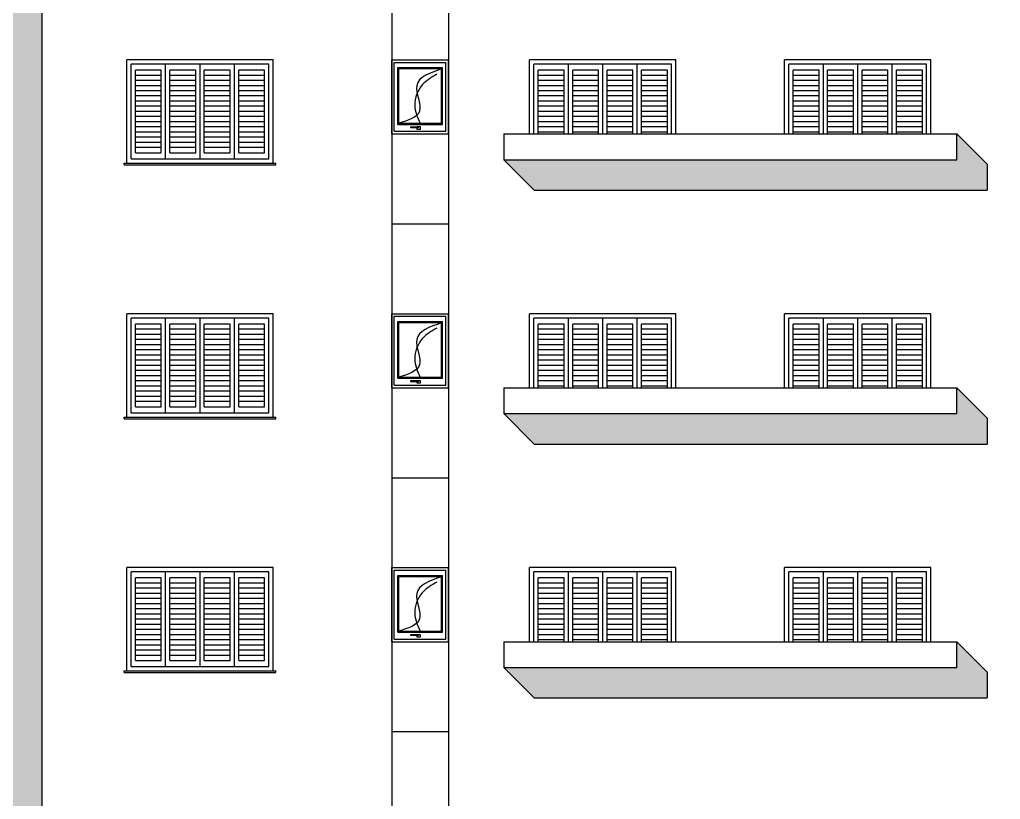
# Model space of a CAD drawing. Header units: millimetres. Extents: x 935 to 1399, y 512 to 900.
# Drawn here: x 1002.57 to 1013.96, y 662.43 to 671.49 of the extents above; entities that cross this region are included whole.
import ezdxf

# ---------------------------------------------------------------- set-up
doc = ezdxf.new("R2010")
doc.units = ezdxf.units.MM
doc.layers.add('JANELAS', color=5, linetype='Continuous')
doc.layers.add('REFLEXO', color=8, linetype='Continuous')

msp = doc.modelspace()

# ---------------------------------------------------------------- hatches: boundary and pattern name
msp.add_hatch(color=254).paths.add_polyline_path([(1025.32554, 690.0813), (988.50851, 690.0813), (988.50851, 648.23756), (1002.82554, 648.23756), (1002.82554, 681.88756), (1007.85284, 681.88756), (1007.85284, 683.58756), (1018.82554, 683.58756), (1018.82554, 681.88756), (1018.82554, 648.23756), (1025.32554, 648.23756)])
h = msp.add_hatch(color=253)
h.paths.add_polyline_path([(1013.81034, 669.80619), (1013.45679, 670.15975), (1013.45679, 669.85975), (1008.19429, 669.85975), (1008.54784, 669.50619), (1013.81034, 669.50619)])
h.paths.add_polyline_path([(1013.81034, 666.85619), (1013.45679, 667.20975), (1013.45679, 666.90975), (1008.19429, 666.90975), (1008.54784, 666.55619), (1013.81034, 666.55619)])
h.paths.add_polyline_path([(1013.81034, 663.90619), (1013.45679, 664.25975), (1013.45679, 663.95975), (1008.19429, 663.95975), (1008.54784, 663.60619), (1013.81034, 663.60619)])

# ---------------------------------------------------------------- linework, layer by layer
at = {"color": 6}
msp.add_line((1002.82554, 681.88756), (1002.82554, 648.23756), dxfattribs=at)
msp.add_line((1002.82554, 681.88756), (1002.82554, 648.23756), dxfattribs=at)
at = {"color": 7}
for p, q in [((1006.89165, 679.86975), (1006.89165, 652.45975)), ((1007.55165, 679.86975), (1007.55165, 652.45975)), ((1006.89165, 671.01975), (1007.55165, 671.01975)), ((1006.89165, 670.15975), (1007.55165, 670.15975)), ((1006.89165, 669.11475), (1007.55165, 669.11475)), ((1006.89165, 668.06975), (1007.55165, 668.06975)), ((1006.89165, 667.20975), (1007.55165, 667.20975)), ((1006.89165, 666.16475), (1007.55165, 666.16475)), ((1006.89165, 665.11975), (1007.55165, 665.11975)), ((1006.89165, 664.25975), (1007.55165, 664.25975)), ((1006.89165, 663.21475), (1007.55165, 663.21475))]:
    msp.add_line(p, q, dxfattribs=at)
for p, q in [((1005.51481, 671.01975), (1003.81481, 671.01975)), ((1003.81481, 669.81975), (1003.81481, 671.01975)), ((1005.46481, 670.96975), (1003.86481, 670.96975)), ((1003.86481, 669.86975), (1003.86481, 670.96975)), ((1004.26481, 669.86975), (1004.26481, 670.96975)), ((1004.66481, 669.86975), (1004.66481, 670.96975)), ((1005.06481, 669.86975), (1005.06481, 670.96975)), ((1005.46481, 669.86975), (1005.46481, 670.96975)), ((1005.51481, 669.81975), (1005.51481, 671.01975)), ((1010.19429, 671.01975), (1008.49429, 671.01975)), ((1008.49429, 670.15975), (1008.49429, 671.01975)), ((1010.14429, 670.96975), (1008.54429, 670.96975)), ((1008.54429, 670.15975), (1008.54429, 670.96975)), ((1008.94429, 670.15975), (1008.94429, 670.96975)), ((1009.34429, 670.15975), (1009.34429, 670.96975)), ((1009.74429, 670.15975), (1009.74429, 670.96975)), ((1010.14429, 670.15975), (1010.14429, 670.96975)), ((1010.19429, 670.15975), (1010.19429, 671.01975)), ((1013.15679, 671.01975), (1011.45679, 671.01975)), ((1011.45679, 670.15975), (1011.45679, 671.01975)), ((1013.10679, 670.96975), (1011.50679, 670.96975)), ((1011.50679, 670.15975), (1011.50679, 670.96975)), ((1011.90679, 670.15975), (1011.90679, 670.96975)), ((1012.30679, 670.15975), (1012.30679, 670.96975)), ((1012.70679, 670.15975), (1012.70679, 670.96975)), ((1013.10679, 670.15975), (1013.10679, 670.96975)), ((1013.15679, 670.15975), (1013.15679, 671.01975)), ((1003.91481, 669.93975), (1003.91481, 670.89975)), ((1004.21481, 670.89975), (1003.91481, 670.89975)), ((1004.21481, 670.83975), (1003.91481, 670.83975)), ((1004.21481, 669.93975), (1004.21481, 670.89975)), ((1004.31481, 669.93975), (1004.31481, 670.89975)), ((1004.61481, 670.89975), (1004.31481, 670.89975)), ((1004.61481, 670.83975), (1004.31481, 670.83975)), ((1004.61481, 669.93975), (1004.61481, 670.89975)), ((1004.71481, 669.93975), (1004.71481, 670.89975)), ((1005.01481, 670.89975), (1004.71481, 670.89975)), ((1005.01481, 670.83975), (1004.71481, 670.83975)), ((1005.01481, 669.93975), (1005.01481, 670.89975)), ((1005.11481, 669.93975), (1005.11481, 670.89975)), ((1005.41481, 670.89975), (1005.11481, 670.89975)), ((1005.41481, 670.83975), (1005.11481, 670.83975)), ((1005.41481, 669.93975), (1005.41481, 670.89975)), ((1008.89429, 670.89975), (1008.59429, 670.89975)), ((1008.59429, 670.15975), (1008.59429, 670.89975)), ((1008.89429, 670.83975), (1008.59429, 670.83975)), ((1008.89429, 670.15975), (1008.89429, 670.89975)), ((1009.29429, 670.89975), (1008.99429, 670.89975)), ((1008.99429, 670.15975), (1008.99429, 670.89975)), ((1009.29429, 670.83975), (1008.99429, 670.83975)), ((1009.29429, 670.15975), (1009.29429, 670.89975)), ((1009.69429, 670.89975), (1009.39429, 670.89975)), ((1009.39429, 670.15975), (1009.39429, 670.89975)), ((1009.69429, 670.83975), (1009.39429, 670.83975)), ((1009.69429, 670.15975), (1009.69429, 670.89975)), ((1010.09429, 670.89975), (1009.79429, 670.89975)), ((1009.79429, 670.15975), (1009.79429, 670.89975)), ((1010.09429, 670.83975), (1009.79429, 670.83975)), ((1010.09429, 670.15975), (1010.09429, 670.89975)), ((1011.85679, 670.89975), (1011.55679, 670.89975)), ((1011.55679, 670.15975), (1011.55679, 670.89975)), ((1011.85679, 670.83975), (1011.55679, 670.83975)), ((1011.85679, 670.15975), (1011.85679, 670.89975)), ((1012.25679, 670.89975), (1011.95679, 670.89975)), ((1011.95679, 670.15975), (1011.95679, 670.89975)), ((1012.25679, 670.83975), (1011.95679, 670.83975)), ((1012.25679, 670.15975), (1012.25679, 670.89975)), ((1012.65679, 670.89975), (1012.35679, 670.89975)), ((1012.35679, 670.15975), (1012.35679, 670.89975)), ((1012.65679, 670.83975), (1012.35679, 670.83975)), ((1012.65679, 670.15975), (1012.65679, 670.89975)), ((1013.05679, 670.89975), (1012.75679, 670.89975)), ((1012.75679, 670.15975), (1012.75679, 670.89975)), ((1013.05679, 670.83975), (1012.75679, 670.83975)), ((1013.05679, 670.15975), (1013.05679, 670.89975)), ((1004.21481, 670.77975), (1003.91481, 670.77975)), ((1004.21481, 670.71975), (1003.91481, 670.71975)), ((1004.61481, 670.77975), (1004.31481, 670.77975)), ((1004.61481, 670.71975), (1004.31481, 670.71975)), ((1005.01481, 670.77975), (1004.71481, 670.77975)), ((1005.01481, 670.71975), (1004.71481, 670.71975)), ((1005.41481, 670.77975), (1005.11481, 670.77975)), ((1005.41481, 670.71975), (1005.11481, 670.71975)), ((1008.89429, 670.77975), (1008.59429, 670.77975)), ((1008.89429, 670.71975), (1008.59429, 670.71975)), ((1009.29429, 670.77975), (1008.99429, 670.77975)), ((1009.29429, 670.71975), (1008.99429, 670.71975)), ((1009.69429, 670.77975), (1009.39429, 670.77975)), ((1009.69429, 670.71975), (1009.39429, 670.71975)), ((1010.09429, 670.77975), (1009.79429, 670.77975)), ((1010.09429, 670.71975), (1009.79429, 670.71975)), ((1011.85679, 670.77975), (1011.55679, 670.77975)), ((1011.85679, 670.71975), (1011.55679, 670.71975)), ((1012.25679, 670.77975), (1011.95679, 670.77975)), ((1012.25679, 670.71975), (1011.95679, 670.71975)), ((1012.65679, 670.77975), (1012.35679, 670.77975)), ((1012.65679, 670.71975), (1012.35679, 670.71975)), ((1013.05679, 670.77975), (1012.75679, 670.77975)), ((1013.05679, 670.71975), (1012.75679, 670.71975)), ((1004.21481, 670.65975), (1003.91481, 670.65975)), ((1004.21481, 670.59975), (1003.91481, 670.59975)), ((1004.61481, 670.65975), (1004.31481, 670.65975)), ((1004.61481, 670.59975), (1004.31481, 670.59975)), ((1005.01481, 670.65975), (1004.71481, 670.65975)), ((1005.01481, 670.59975), (1004.71481, 670.59975)), ((1005.41481, 670.65975), (1005.11481, 670.65975)), ((1005.41481, 670.59975), (1005.11481, 670.59975)), ((1008.89429, 670.65975), (1008.59429, 670.65975)), ((1008.89429, 670.59975), (1008.59429, 670.59975)), ((1009.29429, 670.65975), (1008.99429, 670.65975)), ((1009.29429, 670.59975), (1008.99429, 670.59975)), ((1009.69429, 670.65975), (1009.39429, 670.65975)), ((1009.69429, 670.59975), (1009.39429, 670.59975)), ((1010.09429, 670.65975), (1009.79429, 670.65975)), ((1010.09429, 670.59975), (1009.79429, 670.59975)), ((1011.85679, 670.65975), (1011.55679, 670.65975)), ((1011.85679, 670.59975), (1011.55679, 670.59975)), ((1012.25679, 670.65975), (1011.95679, 670.65975)), ((1012.25679, 670.59975), (1011.95679, 670.59975)), ((1012.65679, 670.65975), (1012.35679, 670.65975)), ((1012.65679, 670.59975), (1012.35679, 670.59975)), ((1013.05679, 670.65975), (1012.75679, 670.65975)), ((1013.05679, 670.59975), (1012.75679, 670.59975)), ((1004.21481, 670.53975), (1003.91481, 670.53975)), ((1004.21481, 670.47975), (1003.91481, 670.47975)), ((1004.61481, 670.53975), (1004.31481, 670.53975)), ((1004.61481, 670.47975), (1004.31481, 670.47975)), ((1005.01481, 670.53975), (1004.71481, 670.53975)), ((1005.01481, 670.47975), (1004.71481, 670.47975)), ((1005.41481, 670.53975), (1005.11481, 670.53975)), ((1005.41481, 670.47975), (1005.11481, 670.47975)), ((1008.89429, 670.53975), (1008.59429, 670.53975)), ((1008.89429, 670.47975), (1008.59429, 670.47975)), ((1009.29429, 670.53975), (1008.99429, 670.53975)), ((1009.29429, 670.47975), (1008.99429, 670.47975)), ((1009.69429, 670.53975), (1009.39429, 670.53975)), ((1009.69429, 670.47975), (1009.39429, 670.47975)), ((1010.09429, 670.53975), (1009.79429, 670.53975)), ((1010.09429, 670.47975), (1009.79429, 670.47975)), ((1011.85679, 670.53975), (1011.55679, 670.53975)), ((1011.85679, 670.47975), (1011.55679, 670.47975)), ((1012.25679, 670.53975), (1011.95679, 670.53975)), ((1012.25679, 670.47975), (1011.95679, 670.47975)), ((1012.65679, 670.53975), (1012.35679, 670.53975)), ((1012.65679, 670.47975), (1012.35679, 670.47975)), ((1013.05679, 670.53975), (1012.75679, 670.53975)), ((1013.05679, 670.47975), (1012.75679, 670.47975)), ((1004.21481, 670.41975), (1003.91481, 670.41975)), ((1004.21481, 670.35975), (1003.91481, 670.35975)), ((1004.61481, 670.41975), (1004.31481, 670.41975)), ((1004.61481, 670.35975), (1004.31481, 670.35975)), ((1005.01481, 670.41975), (1004.71481, 670.41975)), ((1005.01481, 670.35975), (1004.71481, 670.35975)), ((1005.41481, 670.41975), (1005.11481, 670.41975)), ((1005.41481, 670.35975), (1005.11481, 670.35975)), ((1008.89429, 670.41975), (1008.59429, 670.41975)), ((1008.89429, 670.35975), (1008.59429, 670.35975)), ((1009.29429, 670.41975), (1008.99429, 670.41975)), ((1009.29429, 670.35975), (1008.99429, 670.35975)), ((1009.69429, 670.41975), (1009.39429, 670.41975)), ((1009.69429, 670.35975), (1009.39429, 670.35975)), ((1010.09429, 670.41975), (1009.79429, 670.41975)), ((1010.09429, 670.35975), (1009.79429, 670.35975)), ((1011.85679, 670.41975), (1011.55679, 670.41975)), ((1011.85679, 670.35975), (1011.55679, 670.35975)), ((1012.25679, 670.41975), (1011.95679, 670.41975)), ((1012.25679, 670.35975), (1011.95679, 670.35975)), ((1012.65679, 670.41975), (1012.35679, 670.41975)), ((1012.65679, 670.35975), (1012.35679, 670.35975)), ((1013.05679, 670.41975), (1012.75679, 670.41975)), ((1013.05679, 670.35975), (1012.75679, 670.35975)), ((1004.21481, 670.29975), (1003.91481, 670.29975)), ((1004.21481, 670.23975), (1003.91481, 670.23975)), ((1004.61481, 670.29975), (1004.31481, 670.29975)), ((1004.61481, 670.23975), (1004.31481, 670.23975)), ((1005.01481, 670.29975), (1004.71481, 670.29975)), ((1005.01481, 670.23975), (1004.71481, 670.23975)), ((1005.41481, 670.29975), (1005.11481, 670.29975)), ((1005.41481, 670.23975), (1005.11481, 670.23975)), ((1008.89429, 670.29975), (1008.59429, 670.29975)), ((1008.89429, 670.23975), (1008.59429, 670.23975)), ((1009.29429, 670.29975), (1008.99429, 670.29975)), ((1009.29429, 670.23975), (1008.99429, 670.23975)), ((1009.69429, 670.29975), (1009.39429, 670.29975)), ((1009.69429, 670.23975), (1009.39429, 670.23975)), ((1010.09429, 670.29975), (1009.79429, 670.29975)), ((1010.09429, 670.23975), (1009.79429, 670.23975)), ((1011.85679, 670.29975), (1011.55679, 670.29975)), ((1011.85679, 670.23975), (1011.55679, 670.23975)), ((1012.25679, 670.29975), (1011.95679, 670.29975)), ((1012.25679, 670.23975), (1011.95679, 670.23975)), ((1012.65679, 670.29975), (1012.35679, 670.29975)), ((1012.65679, 670.23975), (1012.35679, 670.23975)), ((1013.05679, 670.29975), (1012.75679, 670.29975)), ((1013.05679, 670.23975), (1012.75679, 670.23975)), ((1004.21481, 670.17975), (1003.91481, 670.17975)), ((1004.61481, 670.17975), (1004.31481, 670.17975)), ((1005.01481, 670.17975), (1004.71481, 670.17975)), ((1005.41481, 670.17975), (1005.11481, 670.17975)), ((1008.89429, 670.17975), (1008.59429, 670.17975)), ((1009.29429, 670.17975), (1008.99429, 670.17975)), ((1009.69429, 670.17975), (1009.39429, 670.17975)), ((1010.09429, 670.17975), (1009.79429, 670.17975)), ((1011.85679, 670.17975), (1011.55679, 670.17975)), ((1012.25679, 670.17975), (1011.95679, 670.17975)), ((1012.65679, 670.17975), (1012.35679, 670.17975)), ((1013.05679, 670.17975), (1012.75679, 670.17975)), ((1004.21481, 670.11975), (1003.91481, 670.11975)), ((1004.21481, 670.05975), (1003.91481, 670.05975)), ((1004.61481, 670.11975), (1004.31481, 670.11975)), ((1004.61481, 670.05975), (1004.31481, 670.05975)), ((1005.01481, 670.11975), (1004.71481, 670.11975)), ((1005.01481, 670.05975), (1004.71481, 670.05975)), ((1005.41481, 670.11975), (1005.11481, 670.11975)), ((1005.41481, 670.05975), (1005.11481, 670.05975)), ((1004.21481, 669.99975), (1003.91481, 669.99975)), ((1003.91481, 669.93975), (1004.21481, 669.93975)), ((1004.61481, 669.99975), (1004.31481, 669.99975)), ((1004.31481, 669.93975), (1004.61481, 669.93975)), ((1005.01481, 669.99975), (1004.71481, 669.99975)), ((1004.71481, 669.93975), (1005.01481, 669.93975)), ((1005.41481, 669.99975), (1005.11481, 669.99975)), ((1005.11481, 669.93975), (1005.41481, 669.93975)), ((1003.78481, 669.81975), (1005.54481, 669.81975)), ((1003.78481, 669.79975), (1003.78481, 669.81975)), ((1003.78481, 669.79975), (1005.54481, 669.79975)), ((1003.86481, 669.86975), (1005.46481, 669.86975)), ((1005.54481, 669.79975), (1005.54481, 669.81975)), ((1005.51481, 668.06975), (1003.81481, 668.06975)), ((1003.81481, 666.86975), (1003.81481, 668.06975)), ((1005.51481, 666.86975), (1005.51481, 668.06975)), ((1010.19429, 668.06975), (1008.49429, 668.06975)), ((1008.49429, 667.20975), (1008.49429, 668.06975)), ((1010.19429, 667.20975), (1010.19429, 668.06975)), ((1013.15679, 668.06975), (1011.45679, 668.06975)), ((1011.45679, 667.20975), (1011.45679, 668.06975)), ((1013.15679, 667.20975), (1013.15679, 668.06975)), ((1005.46481, 668.01975), (1003.86481, 668.01975)), ((1003.86481, 666.91975), (1003.86481, 668.01975)), ((1004.26481, 666.91975), (1004.26481, 668.01975)), ((1004.66481, 666.91975), (1004.66481, 668.01975)), ((1005.06481, 666.91975), (1005.06481, 668.01975)), ((1005.46481, 666.91975), (1005.46481, 668.01975)), ((1010.14429, 668.01975), (1008.54429, 668.01975)), ((1008.54429, 667.20975), (1008.54429, 668.01975)), ((1008.94429, 667.20975), (1008.94429, 668.01975)), ((1009.34429, 667.20975), (1009.34429, 668.01975)), ((1009.74429, 667.20975), (1009.74429, 668.01975)), ((1010.14429, 667.20975), (1010.14429, 668.01975)), ((1013.10679, 668.01975), (1011.50679, 668.01975)), ((1011.50679, 667.20975), (1011.50679, 668.01975)), ((1011.90679, 667.20975), (1011.90679, 668.01975)), ((1012.30679, 667.20975), (1012.30679, 668.01975)), ((1012.70679, 667.20975), (1012.70679, 668.01975)), ((1013.10679, 667.20975), (1013.10679, 668.01975)), ((1003.91481, 666.98975), (1003.91481, 667.94975)), ((1004.21481, 667.94975), (1003.91481, 667.94975)), ((1004.21481, 667.88975), (1003.91481, 667.88975)), ((1004.21481, 666.98975), (1004.21481, 667.94975)), ((1004.31481, 666.98975), (1004.31481, 667.94975)), ((1004.61481, 667.94975), (1004.31481, 667.94975)), ((1004.61481, 667.88975), (1004.31481, 667.88975)), ((1004.61481, 666.98975), (1004.61481, 667.94975)), ((1004.71481, 666.98975), (1004.71481, 667.94975)), ((1005.01481, 667.94975), (1004.71481, 667.94975)), ((1005.01481, 667.88975), (1004.71481, 667.88975)), ((1005.01481, 666.98975), (1005.01481, 667.94975)), ((1005.11481, 666.98975), (1005.11481, 667.94975)), ((1005.41481, 667.94975), (1005.11481, 667.94975)), ((1005.41481, 667.88975), (1005.11481, 667.88975)), ((1005.41481, 666.98975), (1005.41481, 667.94975)), ((1008.89429, 667.94975), (1008.59429, 667.94975)), ((1008.59429, 667.20975), (1008.59429, 667.94975)), ((1008.89429, 667.88975), (1008.59429, 667.88975)), ((1008.89429, 667.20975), (1008.89429, 667.94975)), ((1009.29429, 667.94975), (1008.99429, 667.94975)), ((1008.99429, 667.20975), (1008.99429, 667.94975)), ((1009.29429, 667.88975), (1008.99429, 667.88975)), ((1009.29429, 667.20975), (1009.29429, 667.94975)), ((1009.69429, 667.94975), (1009.39429, 667.94975)), ((1009.39429, 667.20975), (1009.39429, 667.94975)), ((1009.69429, 667.88975), (1009.39429, 667.88975)), ((1009.69429, 667.20975), (1009.69429, 667.94975)), ((1010.09429, 667.94975), (1009.79429, 667.94975)), ((1009.79429, 667.20975), (1009.79429, 667.94975)), ((1010.09429, 667.88975), (1009.79429, 667.88975)), ((1010.09429, 667.20975), (1010.09429, 667.94975)), ((1011.85679, 667.94975), (1011.55679, 667.94975)), ((1011.55679, 667.20975), (1011.55679, 667.94975)), ((1011.85679, 667.88975), (1011.55679, 667.88975)), ((1011.85679, 667.20975), (1011.85679, 667.94975)), ((1012.25679, 667.94975), (1011.95679, 667.94975)), ((1011.95679, 667.20975), (1011.95679, 667.94975)), ((1012.25679, 667.88975), (1011.95679, 667.88975)), ((1012.25679, 667.20975), (1012.25679, 667.94975)), ((1012.65679, 667.94975), (1012.35679, 667.94975)), ((1012.35679, 667.20975), (1012.35679, 667.94975)), ((1012.65679, 667.88975), (1012.35679, 667.88975)), ((1012.65679, 667.20975), (1012.65679, 667.94975)), ((1013.05679, 667.94975), (1012.75679, 667.94975)), ((1012.75679, 667.20975), (1012.75679, 667.94975)), ((1013.05679, 667.88975), (1012.75679, 667.88975)), ((1013.05679, 667.20975), (1013.05679, 667.94975)), ((1004.21481, 667.82975), (1003.91481, 667.82975)), ((1004.21481, 667.76975), (1003.91481, 667.76975)), ((1004.61481, 667.82975), (1004.31481, 667.82975)), ((1004.61481, 667.76975), (1004.31481, 667.76975)), ((1005.01481, 667.82975), (1004.71481, 667.82975)), ((1005.01481, 667.76975), (1004.71481, 667.76975)), ((1005.41481, 667.82975), (1005.11481, 667.82975)), ((1005.41481, 667.76975), (1005.11481, 667.76975)), ((1008.89429, 667.82975), (1008.59429, 667.82975)), ((1008.89429, 667.76975), (1008.59429, 667.76975)), ((1009.29429, 667.82975), (1008.99429, 667.82975)), ((1009.29429, 667.76975), (1008.99429, 667.76975)), ((1009.69429, 667.82975), (1009.39429, 667.82975)), ((1009.69429, 667.76975), (1009.39429, 667.76975)), ((1010.09429, 667.82975), (1009.79429, 667.82975)), ((1010.09429, 667.76975), (1009.79429, 667.76975)), ((1011.85679, 667.82975), (1011.55679, 667.82975)), ((1011.85679, 667.76975), (1011.55679, 667.76975)), ((1012.25679, 667.82975), (1011.95679, 667.82975)), ((1012.25679, 667.76975), (1011.95679, 667.76975)), ((1012.65679, 667.82975), (1012.35679, 667.82975)), ((1012.65679, 667.76975), (1012.35679, 667.76975)), ((1013.05679, 667.82975), (1012.75679, 667.82975)), ((1013.05679, 667.76975), (1012.75679, 667.76975)), ((1004.21481, 667.70975), (1003.91481, 667.70975)), ((1004.21481, 667.64975), (1003.91481, 667.64975)), ((1004.61481, 667.70975), (1004.31481, 667.70975)), ((1004.61481, 667.64975), (1004.31481, 667.64975)), ((1005.01481, 667.70975), (1004.71481, 667.70975)), ((1005.01481, 667.64975), (1004.71481, 667.64975)), ((1005.41481, 667.70975), (1005.11481, 667.70975)), ((1005.41481, 667.64975), (1005.11481, 667.64975)), ((1008.89429, 667.70975), (1008.59429, 667.70975)), ((1008.89429, 667.64975), (1008.59429, 667.64975)), ((1009.29429, 667.70975), (1008.99429, 667.70975)), ((1009.29429, 667.64975), (1008.99429, 667.64975)), ((1009.69429, 667.70975), (1009.39429, 667.70975)), ((1009.69429, 667.64975), (1009.39429, 667.64975)), ((1010.09429, 667.70975), (1009.79429, 667.70975)), ((1010.09429, 667.64975), (1009.79429, 667.64975)), ((1011.85679, 667.70975), (1011.55679, 667.70975)), ((1011.85679, 667.64975), (1011.55679, 667.64975)), ((1012.25679, 667.70975), (1011.95679, 667.70975)), ((1012.25679, 667.64975), (1011.95679, 667.64975)), ((1012.65679, 667.70975), (1012.35679, 667.70975)), ((1012.65679, 667.64975), (1012.35679, 667.64975)), ((1013.05679, 667.70975), (1012.75679, 667.70975)), ((1013.05679, 667.64975), (1012.75679, 667.64975)), ((1004.21481, 667.58975), (1003.91481, 667.58975)), ((1004.21481, 667.52975), (1003.91481, 667.52975)), ((1004.61481, 667.58975), (1004.31481, 667.58975)), ((1004.61481, 667.52975), (1004.31481, 667.52975)), ((1005.01481, 667.58975), (1004.71481, 667.58975)), ((1005.01481, 667.52975), (1004.71481, 667.52975)), ((1005.41481, 667.58975), (1005.11481, 667.58975)), ((1005.41481, 667.52975), (1005.11481, 667.52975)), ((1008.89429, 667.58975), (1008.59429, 667.58975)), ((1008.89429, 667.52975), (1008.59429, 667.52975)), ((1009.29429, 667.58975), (1008.99429, 667.58975)), ((1009.29429, 667.52975), (1008.99429, 667.52975)), ((1009.69429, 667.58975), (1009.39429, 667.58975)), ((1009.69429, 667.52975), (1009.39429, 667.52975)), ((1010.09429, 667.58975), (1009.79429, 667.58975)), ((1010.09429, 667.52975), (1009.79429, 667.52975)), ((1011.85679, 667.58975), (1011.55679, 667.58975)), ((1011.85679, 667.52975), (1011.55679, 667.52975)), ((1012.25679, 667.58975), (1011.95679, 667.58975)), ((1012.25679, 667.52975), (1011.95679, 667.52975)), ((1012.65679, 667.58975), (1012.35679, 667.58975)), ((1012.65679, 667.52975), (1012.35679, 667.52975)), ((1013.05679, 667.58975), (1012.75679, 667.58975)), ((1013.05679, 667.52975), (1012.75679, 667.52975)), ((1004.21481, 667.46975), (1003.91481, 667.46975)), ((1004.21481, 667.40975), (1003.91481, 667.40975)), ((1004.61481, 667.46975), (1004.31481, 667.46975)), ((1004.61481, 667.40975), (1004.31481, 667.40975)), ((1005.01481, 667.46975), (1004.71481, 667.46975)), ((1005.01481, 667.40975), (1004.71481, 667.40975)), ((1005.41481, 667.46975), (1005.11481, 667.46975)), ((1005.41481, 667.40975), (1005.11481, 667.40975)), ((1008.89429, 667.46975), (1008.59429, 667.46975)), ((1008.89429, 667.40975), (1008.59429, 667.40975)), ((1009.29429, 667.46975), (1008.99429, 667.46975)), ((1009.29429, 667.40975), (1008.99429, 667.40975)), ((1009.69429, 667.46975), (1009.39429, 667.46975)), ((1009.69429, 667.40975), (1009.39429, 667.40975)), ((1010.09429, 667.46975), (1009.79429, 667.46975)), ((1010.09429, 667.40975), (1009.79429, 667.40975)), ((1011.85679, 667.46975), (1011.55679, 667.46975)), ((1011.85679, 667.40975), (1011.55679, 667.40975)), ((1012.25679, 667.46975), (1011.95679, 667.46975)), ((1012.25679, 667.40975), (1011.95679, 667.40975)), ((1012.65679, 667.46975), (1012.35679, 667.46975)), ((1012.65679, 667.40975), (1012.35679, 667.40975)), ((1013.05679, 667.46975), (1012.75679, 667.46975)), ((1013.05679, 667.40975), (1012.75679, 667.40975)), ((1004.21481, 667.34975), (1003.91481, 667.34975)), ((1004.21481, 667.28975), (1003.91481, 667.28975)), ((1004.61481, 667.34975), (1004.31481, 667.34975)), ((1004.61481, 667.28975), (1004.31481, 667.28975)), ((1005.01481, 667.34975), (1004.71481, 667.34975)), ((1005.01481, 667.28975), (1004.71481, 667.28975)), ((1005.41481, 667.34975), (1005.11481, 667.34975)), ((1005.41481, 667.28975), (1005.11481, 667.28975)), ((1008.89429, 667.34975), (1008.59429, 667.34975)), ((1008.89429, 667.28975), (1008.59429, 667.28975)), ((1009.29429, 667.34975), (1008.99429, 667.34975)), ((1009.29429, 667.28975), (1008.99429, 667.28975)), ((1009.69429, 667.34975), (1009.39429, 667.34975)), ((1009.69429, 667.28975), (1009.39429, 667.28975)), ((1010.09429, 667.34975), (1009.79429, 667.34975)), ((1010.09429, 667.28975), (1009.79429, 667.28975)), ((1011.85679, 667.34975), (1011.55679, 667.34975)), ((1011.85679, 667.28975), (1011.55679, 667.28975)), ((1012.25679, 667.34975), (1011.95679, 667.34975)), ((1012.25679, 667.28975), (1011.95679, 667.28975)), ((1012.65679, 667.34975), (1012.35679, 667.34975)), ((1012.65679, 667.28975), (1012.35679, 667.28975)), ((1013.05679, 667.34975), (1012.75679, 667.34975)), ((1013.05679, 667.28975), (1012.75679, 667.28975)), ((1004.21481, 667.22975), (1003.91481, 667.22975)), ((1004.21481, 667.16975), (1003.91481, 667.16975)), ((1004.61481, 667.22975), (1004.31481, 667.22975)), ((1004.61481, 667.16975), (1004.31481, 667.16975)), ((1005.01481, 667.22975), (1004.71481, 667.22975)), ((1005.01481, 667.16975), (1004.71481, 667.16975)), ((1005.41481, 667.22975), (1005.11481, 667.22975)), ((1005.41481, 667.16975), (1005.11481, 667.16975)), ((1008.89429, 667.22975), (1008.59429, 667.22975)), ((1009.29429, 667.22975), (1008.99429, 667.22975)), ((1009.69429, 667.22975), (1009.39429, 667.22975)), ((1010.09429, 667.22975), (1009.79429, 667.22975)), ((1011.85679, 667.22975), (1011.55679, 667.22975)), ((1012.25679, 667.22975), (1011.95679, 667.22975)), ((1012.65679, 667.22975), (1012.35679, 667.22975)), ((1013.05679, 667.22975), (1012.75679, 667.22975)), ((1004.21481, 667.10975), (1003.91481, 667.10975)), ((1004.21481, 667.04975), (1003.91481, 667.04975)), ((1004.61481, 667.10975), (1004.31481, 667.10975)), ((1004.61481, 667.04975), (1004.31481, 667.04975)), ((1005.01481, 667.10975), (1004.71481, 667.10975)), ((1005.01481, 667.04975), (1004.71481, 667.04975)), ((1005.41481, 667.10975), (1005.11481, 667.10975)), ((1005.41481, 667.04975), (1005.11481, 667.04975)), ((1003.91481, 666.98975), (1004.21481, 666.98975)), ((1004.31481, 666.98975), (1004.61481, 666.98975)), ((1004.71481, 666.98975), (1005.01481, 666.98975)), ((1005.11481, 666.98975), (1005.41481, 666.98975)), ((1003.78481, 666.86975), (1005.54481, 666.86975)), ((1003.78481, 666.84975), (1003.78481, 666.86975)), ((1003.78481, 666.84975), (1005.54481, 666.84975)), ((1003.86481, 666.91975), (1005.46481, 666.91975)), ((1005.54481, 666.84975), (1005.54481, 666.86975)), ((1005.51481, 665.11975), (1003.81481, 665.11975)), ((1003.81481, 663.91975), (1003.81481, 665.11975)), ((1005.51481, 663.91975), (1005.51481, 665.11975)), ((1010.19429, 665.11975), (1008.49429, 665.11975)), ((1008.49429, 664.25975), (1008.49429, 665.11975)), ((1010.19429, 664.25975), (1010.19429, 665.11975)), ((1013.15679, 665.11975), (1011.45679, 665.11975)), ((1011.45679, 664.25975), (1011.45679, 665.11975)), ((1013.15679, 664.25975), (1013.15679, 665.11975)), ((1005.46481, 665.06975), (1003.86481, 665.06975)), ((1003.86481, 663.96975), (1003.86481, 665.06975)), ((1003.91481, 664.03975), (1003.91481, 664.99975)), ((1004.21481, 664.99975), (1003.91481, 664.99975)), ((1004.21481, 664.03975), (1004.21481, 664.99975)), ((1004.26481, 663.96975), (1004.26481, 665.06975)), ((1004.31481, 664.03975), (1004.31481, 664.99975)), ((1004.61481, 664.99975), (1004.31481, 664.99975)), ((1004.61481, 664.03975), (1004.61481, 664.99975)), ((1004.66481, 663.96975), (1004.66481, 665.06975)), ((1004.71481, 664.03975), (1004.71481, 664.99975)), ((1005.01481, 664.99975), (1004.71481, 664.99975)), ((1005.01481, 664.03975), (1005.01481, 664.99975)), ((1005.06481, 663.96975), (1005.06481, 665.06975)), ((1005.11481, 664.03975), (1005.11481, 664.99975)), ((1005.41481, 664.99975), (1005.11481, 664.99975)), ((1005.41481, 664.03975), (1005.41481, 664.99975)), ((1005.46481, 663.96975), (1005.46481, 665.06975)), ((1010.14429, 665.06975), (1008.54429, 665.06975)), ((1008.54429, 664.25975), (1008.54429, 665.06975)), ((1008.89429, 664.99975), (1008.59429, 664.99975)), ((1008.59429, 664.25975), (1008.59429, 664.99975)), ((1008.89429, 664.25975), (1008.89429, 664.99975)), ((1008.94429, 664.25975), (1008.94429, 665.06975)), ((1009.29429, 664.99975), (1008.99429, 664.99975)), ((1008.99429, 664.25975), (1008.99429, 664.99975)), ((1009.29429, 664.25975), (1009.29429, 664.99975)), ((1009.34429, 664.25975), (1009.34429, 665.06975)), ((1009.69429, 664.99975), (1009.39429, 664.99975)), ((1009.39429, 664.25975), (1009.39429, 664.99975)), ((1009.69429, 664.25975), (1009.69429, 664.99975)), ((1009.74429, 664.25975), (1009.74429, 665.06975)), ((1010.09429, 664.99975), (1009.79429, 664.99975)), ((1009.79429, 664.25975), (1009.79429, 664.99975)), ((1010.09429, 664.25975), (1010.09429, 664.99975)), ((1010.14429, 664.25975), (1010.14429, 665.06975)), ((1013.10679, 665.06975), (1011.50679, 665.06975)), ((1011.50679, 664.25975), (1011.50679, 665.06975)), ((1011.85679, 664.99975), (1011.55679, 664.99975)), ((1011.55679, 664.25975), (1011.55679, 664.99975)), ((1011.85679, 664.25975), (1011.85679, 664.99975)), ((1011.90679, 664.25975), (1011.90679, 665.06975)), ((1012.25679, 664.99975), (1011.95679, 664.99975)), ((1011.95679, 664.25975), (1011.95679, 664.99975)), ((1012.25679, 664.25975), (1012.25679, 664.99975)), ((1012.30679, 664.25975), (1012.30679, 665.06975)), ((1012.65679, 664.99975), (1012.35679, 664.99975)), ((1012.35679, 664.25975), (1012.35679, 664.99975)), ((1012.65679, 664.25975), (1012.65679, 664.99975)), ((1012.70679, 664.25975), (1012.70679, 665.06975)), ((1013.05679, 664.99975), (1012.75679, 664.99975)), ((1012.75679, 664.25975), (1012.75679, 664.99975)), ((1013.05679, 664.25975), (1013.05679, 664.99975)), ((1013.10679, 664.25975), (1013.10679, 665.06975)), ((1004.21481, 664.93975), (1003.91481, 664.93975)), ((1004.21481, 664.87975), (1003.91481, 664.87975)), ((1004.61481, 664.93975), (1004.31481, 664.93975)), ((1004.61481, 664.87975), (1004.31481, 664.87975)), ((1005.01481, 664.93975), (1004.71481, 664.93975)), ((1005.01481, 664.87975), (1004.71481, 664.87975)), ((1005.41481, 664.93975), (1005.11481, 664.93975)), ((1005.41481, 664.87975), (1005.11481, 664.87975)), ((1008.89429, 664.93975), (1008.59429, 664.93975)), ((1008.89429, 664.87975), (1008.59429, 664.87975)), ((1009.29429, 664.93975), (1008.99429, 664.93975)), ((1009.29429, 664.87975), (1008.99429, 664.87975)), ((1009.69429, 664.93975), (1009.39429, 664.93975)), ((1009.69429, 664.87975), (1009.39429, 664.87975)), ((1010.09429, 664.93975), (1009.79429, 664.93975)), ((1010.09429, 664.87975), (1009.79429, 664.87975)), ((1011.85679, 664.93975), (1011.55679, 664.93975)), ((1011.85679, 664.87975), (1011.55679, 664.87975)), ((1012.25679, 664.93975), (1011.95679, 664.93975)), ((1012.25679, 664.87975), (1011.95679, 664.87975)), ((1012.65679, 664.93975), (1012.35679, 664.93975)), ((1012.65679, 664.87975), (1012.35679, 664.87975)), ((1013.05679, 664.93975), (1012.75679, 664.93975)), ((1013.05679, 664.87975), (1012.75679, 664.87975)), ((1004.21481, 664.81975), (1003.91481, 664.81975)), ((1004.61481, 664.81975), (1004.31481, 664.81975)), ((1005.01481, 664.81975), (1004.71481, 664.81975)), ((1005.41481, 664.81975), (1005.11481, 664.81975)), ((1008.89429, 664.81975), (1008.59429, 664.81975)), ((1009.29429, 664.81975), (1008.99429, 664.81975)), ((1009.69429, 664.81975), (1009.39429, 664.81975)), ((1010.09429, 664.81975), (1009.79429, 664.81975)), ((1011.85679, 664.81975), (1011.55679, 664.81975)), ((1012.25679, 664.81975), (1011.95679, 664.81975)), ((1012.65679, 664.81975), (1012.35679, 664.81975)), ((1013.05679, 664.81975), (1012.75679, 664.81975)), ((1004.21481, 664.75975), (1003.91481, 664.75975)), ((1004.21481, 664.69975), (1003.91481, 664.69975)), ((1004.61481, 664.75975), (1004.31481, 664.75975)), ((1004.61481, 664.69975), (1004.31481, 664.69975)), ((1005.01481, 664.75975), (1004.71481, 664.75975)), ((1005.01481, 664.69975), (1004.71481, 664.69975)), ((1005.41481, 664.75975), (1005.11481, 664.75975)), ((1005.41481, 664.69975), (1005.11481, 664.69975)), ((1008.89429, 664.75975), (1008.59429, 664.75975)), ((1008.89429, 664.69975), (1008.59429, 664.69975)), ((1009.29429, 664.75975), (1008.99429, 664.75975)), ((1009.29429, 664.69975), (1008.99429, 664.69975)), ((1009.69429, 664.75975), (1009.39429, 664.75975)), ((1009.69429, 664.69975), (1009.39429, 664.69975)), ((1010.09429, 664.75975), (1009.79429, 664.75975)), ((1010.09429, 664.69975), (1009.79429, 664.69975)), ((1011.85679, 664.75975), (1011.55679, 664.75975)), ((1011.85679, 664.69975), (1011.55679, 664.69975)), ((1012.25679, 664.75975), (1011.95679, 664.75975)), ((1012.25679, 664.69975), (1011.95679, 664.69975)), ((1012.65679, 664.75975), (1012.35679, 664.75975)), ((1012.65679, 664.69975), (1012.35679, 664.69975)), ((1013.05679, 664.75975), (1012.75679, 664.75975)), ((1013.05679, 664.69975), (1012.75679, 664.69975)), ((1004.21481, 664.63975), (1003.91481, 664.63975)), ((1004.21481, 664.57975), (1003.91481, 664.57975)), ((1004.61481, 664.63975), (1004.31481, 664.63975)), ((1004.61481, 664.57975), (1004.31481, 664.57975)), ((1005.01481, 664.63975), (1004.71481, 664.63975)), ((1005.01481, 664.57975), (1004.71481, 664.57975)), ((1005.41481, 664.63975), (1005.11481, 664.63975)), ((1005.41481, 664.57975), (1005.11481, 664.57975)), ((1008.89429, 664.63975), (1008.59429, 664.63975)), ((1008.89429, 664.57975), (1008.59429, 664.57975)), ((1009.29429, 664.63975), (1008.99429, 664.63975)), ((1009.29429, 664.57975), (1008.99429, 664.57975)), ((1009.69429, 664.63975), (1009.39429, 664.63975)), ((1009.69429, 664.57975), (1009.39429, 664.57975)), ((1010.09429, 664.63975), (1009.79429, 664.63975)), ((1010.09429, 664.57975), (1009.79429, 664.57975)), ((1011.85679, 664.63975), (1011.55679, 664.63975)), ((1011.85679, 664.57975), (1011.55679, 664.57975)), ((1012.25679, 664.63975), (1011.95679, 664.63975)), ((1012.25679, 664.57975), (1011.95679, 664.57975)), ((1012.65679, 664.63975), (1012.35679, 664.63975)), ((1012.65679, 664.57975), (1012.35679, 664.57975)), ((1013.05679, 664.63975), (1012.75679, 664.63975)), ((1013.05679, 664.57975), (1012.75679, 664.57975)), ((1004.21481, 664.51975), (1003.91481, 664.51975)), ((1004.21481, 664.45975), (1003.91481, 664.45975)), ((1004.61481, 664.51975), (1004.31481, 664.51975)), ((1004.61481, 664.45975), (1004.31481, 664.45975)), ((1005.01481, 664.51975), (1004.71481, 664.51975)), ((1005.01481, 664.45975), (1004.71481, 664.45975)), ((1005.41481, 664.51975), (1005.11481, 664.51975)), ((1005.41481, 664.45975), (1005.11481, 664.45975)), ((1008.89429, 664.51975), (1008.59429, 664.51975)), ((1008.89429, 664.45975), (1008.59429, 664.45975)), ((1009.29429, 664.51975), (1008.99429, 664.51975)), ((1009.29429, 664.45975), (1008.99429, 664.45975)), ((1009.69429, 664.51975), (1009.39429, 664.51975)), ((1009.69429, 664.45975), (1009.39429, 664.45975)), ((1010.09429, 664.51975), (1009.79429, 664.51975)), ((1010.09429, 664.45975), (1009.79429, 664.45975)), ((1011.85679, 664.51975), (1011.55679, 664.51975)), ((1011.85679, 664.45975), (1011.55679, 664.45975)), ((1012.25679, 664.51975), (1011.95679, 664.51975)), ((1012.25679, 664.45975), (1011.95679, 664.45975)), ((1012.65679, 664.51975), (1012.35679, 664.51975)), ((1012.65679, 664.45975), (1012.35679, 664.45975)), ((1013.05679, 664.51975), (1012.75679, 664.51975)), ((1013.05679, 664.45975), (1012.75679, 664.45975)), ((1004.21481, 664.39975), (1003.91481, 664.39975)), ((1004.21481, 664.33975), (1003.91481, 664.33975)), ((1004.61481, 664.39975), (1004.31481, 664.39975)), ((1004.61481, 664.33975), (1004.31481, 664.33975)), ((1005.01481, 664.39975), (1004.71481, 664.39975)), ((1005.01481, 664.33975), (1004.71481, 664.33975)), ((1005.41481, 664.39975), (1005.11481, 664.39975)), ((1005.41481, 664.33975), (1005.11481, 664.33975)), ((1008.89429, 664.39975), (1008.59429, 664.39975)), ((1008.89429, 664.33975), (1008.59429, 664.33975)), ((1009.29429, 664.39975), (1008.99429, 664.39975)), ((1009.29429, 664.33975), (1008.99429, 664.33975)), ((1009.69429, 664.39975), (1009.39429, 664.39975)), ((1009.69429, 664.33975), (1009.39429, 664.33975)), ((1010.09429, 664.39975), (1009.79429, 664.39975)), ((1010.09429, 664.33975), (1009.79429, 664.33975)), ((1011.85679, 664.39975), (1011.55679, 664.39975)), ((1011.85679, 664.33975), (1011.55679, 664.33975)), ((1012.25679, 664.39975), (1011.95679, 664.39975)), ((1012.25679, 664.33975), (1011.95679, 664.33975)), ((1012.65679, 664.39975), (1012.35679, 664.39975)), ((1012.65679, 664.33975), (1012.35679, 664.33975)), ((1013.05679, 664.39975), (1012.75679, 664.39975)), ((1013.05679, 664.33975), (1012.75679, 664.33975)), ((1004.21481, 664.27975), (1003.91481, 664.27975)), ((1004.21481, 664.21975), (1003.91481, 664.21975)), ((1004.61481, 664.27975), (1004.31481, 664.27975)), ((1004.61481, 664.21975), (1004.31481, 664.21975)), ((1005.01481, 664.27975), (1004.71481, 664.27975)), ((1005.01481, 664.21975), (1004.71481, 664.21975)), ((1005.41481, 664.27975), (1005.11481, 664.27975)), ((1005.41481, 664.21975), (1005.11481, 664.21975)), ((1008.89429, 664.27975), (1008.59429, 664.27975)), ((1009.29429, 664.27975), (1008.99429, 664.27975)), ((1009.69429, 664.27975), (1009.39429, 664.27975)), ((1010.09429, 664.27975), (1009.79429, 664.27975)), ((1011.85679, 664.27975), (1011.55679, 664.27975)), ((1012.25679, 664.27975), (1011.95679, 664.27975)), ((1012.65679, 664.27975), (1012.35679, 664.27975)), ((1013.05679, 664.27975), (1012.75679, 664.27975)), ((1004.21481, 664.15975), (1003.91481, 664.15975)), ((1004.21481, 664.09975), (1003.91481, 664.09975)), ((1004.61481, 664.15975), (1004.31481, 664.15975)), ((1004.61481, 664.09975), (1004.31481, 664.09975)), ((1005.01481, 664.15975), (1004.71481, 664.15975)), ((1005.01481, 664.09975), (1004.71481, 664.09975)), ((1005.41481, 664.15975), (1005.11481, 664.15975)), ((1005.41481, 664.09975), (1005.11481, 664.09975)), ((1003.86481, 663.96975), (1005.46481, 663.96975)), ((1003.91481, 664.03975), (1004.21481, 664.03975)), ((1004.31481, 664.03975), (1004.61481, 664.03975)), ((1004.71481, 664.03975), (1005.01481, 664.03975)), ((1005.11481, 664.03975), (1005.41481, 664.03975)), ((1003.78481, 663.91975), (1005.54481, 663.91975)), ((1003.78481, 663.89975), (1003.78481, 663.91975)), ((1003.78481, 663.89975), (1005.54481, 663.89975)), ((1005.54481, 663.89975), (1005.54481, 663.91975))]:
    msp.add_line(p, q)
at = {"color": 3}
for p, q in [((1008.19429, 670.15975), (1008.19429, 669.85975)), ((1008.19429, 670.15975), (1013.45679, 670.15975)), ((1013.45679, 669.85975), (1013.45679, 670.15975)), ((1008.19429, 669.85975), (1013.45679, 669.85975)), ((1008.19429, 667.20975), (1008.19429, 666.90975)), ((1008.19429, 667.20975), (1013.45679, 667.20975)), ((1013.45679, 666.90975), (1013.45679, 667.20975)), ((1008.19429, 666.90975), (1013.45679, 666.90975)), ((1008.19429, 664.25975), (1008.19429, 663.95975)), ((1008.19429, 664.25975), (1013.45679, 664.25975)), ((1013.45679, 663.95975), (1013.45679, 664.25975)), ((1008.19429, 663.95975), (1013.45679, 663.95975))]:
    msp.add_line(p, q, dxfattribs=at)
at = {"color": 253}
for p, q in [((1013.45679, 670.15975), (1013.81034, 669.80619)), ((1008.19429, 669.85975), (1008.54784, 669.50619)), ((1013.81034, 669.80619), (1013.81034, 669.50619)), ((1008.54784, 669.50619), (1013.81034, 669.50619)), ((1013.45679, 667.20975), (1013.81034, 666.85619)), ((1008.19429, 666.90975), (1008.54784, 666.55619)), ((1013.81034, 666.85619), (1013.81034, 666.55619)), ((1008.54784, 666.55619), (1013.81034, 666.55619)), ((1013.45679, 664.25975), (1013.81034, 663.90619)), ((1008.19429, 663.95975), (1008.54784, 663.60619)), ((1013.81034, 663.90619), (1013.81034, 663.60619)), ((1008.54784, 663.60619), (1013.81034, 663.60619))]:
    msp.add_line(p, q, dxfattribs=at)
at = {"layer": 'JANELAS', "color": 7}
for p, q in [((1006.89165, 671.01975), (1007.55165, 671.01975)), ((1006.89165, 670.15975), (1006.89165, 671.01975)), ((1006.92165, 670.98975), (1007.52165, 670.98975)), ((1006.92165, 670.18975), (1006.92165, 670.98975)), ((1006.96165, 670.92975), (1007.48165, 670.92975)), ((1006.96165, 670.26975), (1006.96165, 670.92975)), ((1007.48165, 670.26975), (1007.48165, 670.92975)), ((1007.52165, 670.18975), (1007.52165, 670.98975)), ((1007.52165, 670.18975), (1007.52165, 670.98975)), ((1007.55165, 670.15975), (1007.55165, 671.01975)), ((1006.96165, 670.26975), (1007.48165, 670.26975)), ((1006.89165, 670.15975), (1007.55165, 670.15975)), ((1006.92165, 670.18975), (1007.52165, 670.18975)), ((1006.89165, 668.06975), (1007.55165, 668.06975)), ((1006.89165, 667.20975), (1006.89165, 668.06975)), ((1007.55165, 667.20975), (1007.55165, 668.06975)), ((1006.92165, 668.03975), (1007.52165, 668.03975)), ((1006.92165, 667.23975), (1006.92165, 668.03975)), ((1006.96165, 667.97975), (1007.48165, 667.97975)), ((1006.96165, 667.31975), (1006.96165, 667.97975)), ((1007.48165, 667.31975), (1007.48165, 667.97975)), ((1007.52165, 667.23975), (1007.52165, 668.03975)), ((1007.52165, 667.23975), (1007.52165, 668.03975)), ((1006.96165, 667.31975), (1007.48165, 667.31975)), ((1006.89165, 667.20975), (1007.55165, 667.20975)), ((1006.92165, 667.23975), (1007.52165, 667.23975)), ((1006.89165, 665.11975), (1007.55165, 665.11975)), ((1006.89165, 664.25975), (1006.89165, 665.11975)), ((1007.55165, 664.25975), (1007.55165, 665.11975)), ((1006.92165, 665.08975), (1007.52165, 665.08975)), ((1006.92165, 664.28975), (1006.92165, 665.08975)), ((1006.96165, 665.02975), (1007.48165, 665.02975)), ((1006.96165, 664.36975), (1006.96165, 665.02975)), ((1007.48165, 664.36975), (1007.48165, 665.02975)), ((1007.52165, 664.28975), (1007.52165, 665.08975)), ((1007.52165, 664.28975), (1007.52165, 665.08975)), ((1006.96165, 664.36975), (1007.48165, 664.36975)), ((1006.89165, 664.25975), (1007.55165, 664.25975)), ((1006.92165, 664.28975), (1007.52165, 664.28975))]:
    msp.add_line(p, q, dxfattribs=at)
for points in [[(1006.972, 670.2824), (1007.47018, 670.2824), (1007.47018, 670.91349), (1006.972, 670.91349)], [(1007.11414, 670.24246), (1007.19902, 670.24246), (1007.19902, 670.2295), (1007.11414, 670.2295)], [(1006.972, 667.3324), (1007.47018, 667.3324), (1007.47018, 667.96349), (1006.972, 667.96349)], [(1007.11414, 667.29246), (1007.19902, 667.29246), (1007.19902, 667.2795), (1007.11414, 667.2795)], [(1006.972, 664.3824), (1007.47018, 664.3824), (1007.47018, 665.01349), (1006.972, 665.01349)], [(1007.11414, 664.34246), (1007.19902, 664.34246), (1007.19902, 664.3295), (1007.11414, 664.3295)]]:
    msp.add_lwpolyline(points, close=True, dxfattribs=at)
for points in [[(1007.18903, 670.24246), (1007.18903, 670.24479), (1007.22243, 670.24479), (1007.22243, 670.21143), (1007.18903, 670.21143), (1007.18903, 670.2295)], [(1007.18903, 667.29246), (1007.18903, 667.29479), (1007.22243, 667.29479), (1007.22243, 667.26143), (1007.18903, 667.26143), (1007.18903, 667.2795)], [(1007.18903, 664.34246), (1007.18903, 664.34479), (1007.22243, 664.34479), (1007.22243, 664.31143), (1007.18903, 664.31143), (1007.18903, 664.3295)]]:
    msp.add_lwpolyline(points, dxfattribs=at)
at = {"layer": 'REFLEXO', "color": 7}
for points in [[(1007.47018, 670.91349), (1007.18251, 670.71969), (1007.21435, 670.42488), (1006.972, 670.2824)], [(1007.41691, 670.85264), (1007.24618, 670.72836), (1007.15936, 670.49424), (1007.22109, 670.2824)], [(1007.47018, 667.96349), (1007.18251, 667.76969), (1007.21435, 667.47488), (1006.972, 667.3324)], [(1007.41691, 667.90264), (1007.24618, 667.77836), (1007.15936, 667.54424), (1007.22109, 667.3324)], [(1007.47018, 665.01349), (1007.18251, 664.81969), (1007.21435, 664.52488), (1006.972, 664.3824)], [(1007.41691, 664.95264), (1007.24618, 664.82836), (1007.15936, 664.59424), (1007.22109, 664.3824)]]:
    msp.add_spline(points, degree=3, dxfattribs=at)

doc.saveas('drawing.dxf')
